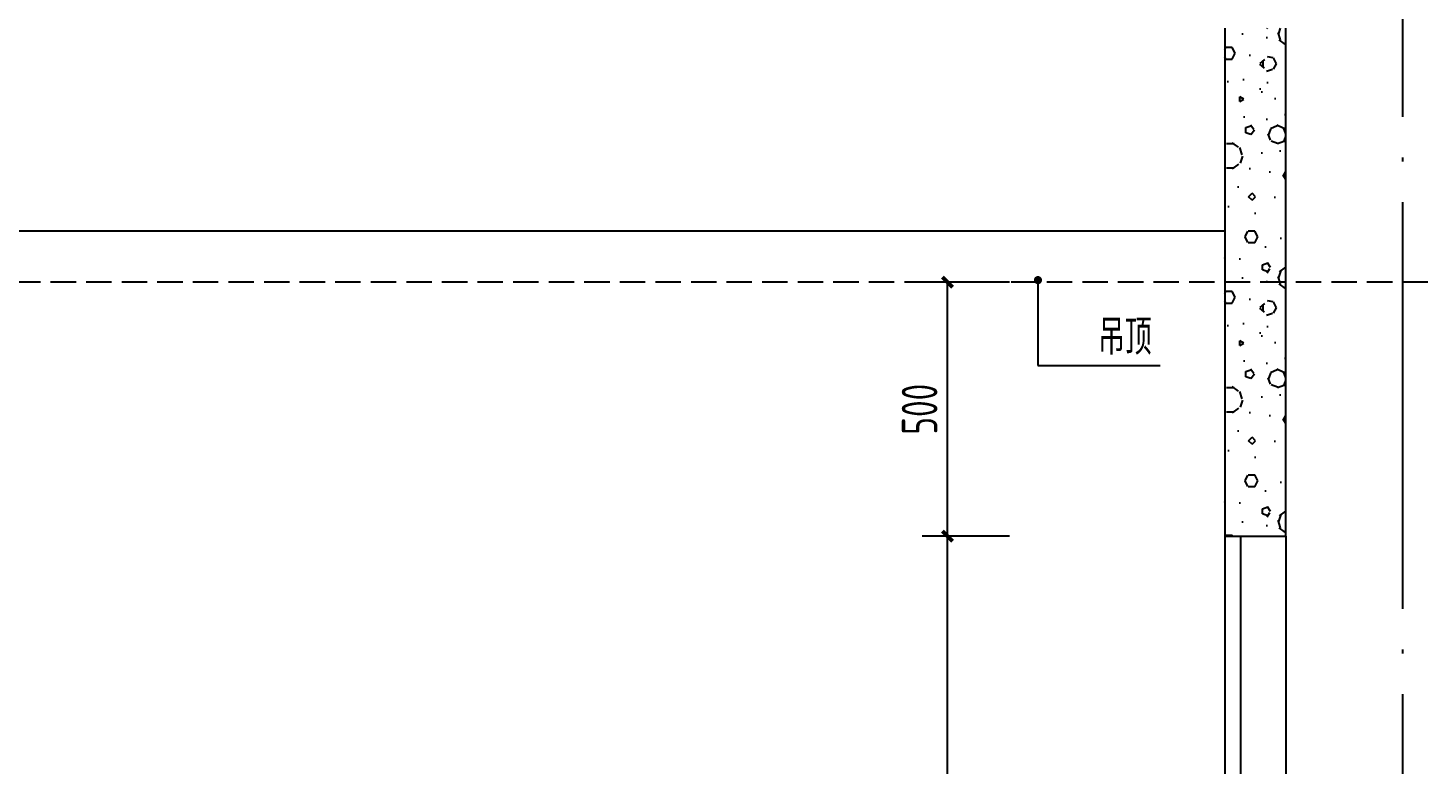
# Model space of a CAD drawing. Extents: x 198753 to 882193, y -399300 to 132460.
# Drawn here: x 409650 to 412405, y 10550 to 12000 of the extents above; entities that cross this region are included whole.
import ezdxf

# ---------------------------------------------------------------- set-up
doc = ezdxf.new("R2010")
doc.units = 0
doc.header["$LTSCALE"] = 1000
doc.header["$MEASUREMENT"] = 0
for name, pattern in [('109-34 轴网$0$L1$0$$AUDIT_BAD_LTYPE1', [0]), ('DASH', [0.35, 0.25, -0.1]), ('DOTE', [2.42, 2, -0.2, 0.02, -0.2])]:
    doc.linetypes.add(name, pattern=pattern)
for name, color, linetype in [('01-标注_尺寸', 124, 'Continuous'), ('01-标注_符号', 200, 'Continuous'), ('02-TEXT_标注', 130, 'Continuous'), ('05-填充_天正', 26, 'Continuous'), ('A-D-玻璃剖线', 130, 'Continuous'), ('A-STR-面层', 191, 'Continuous'), ('A-TECH_结构', 21, 'Continuous'), ('A_AXIS-轴线', 36, 'DOTE'), ('A_STR-砌块墙', 121, 'Continuous')]:
    doc.layers.add(name, color=color, linetype=linetype)
doc.styles.add('_TCH_DIM', font='ROS1', dxfattribs={"width": 0.8, "bigfont": 'JD'})
doc.styles.add('_TCH_DIM_T3', font='ROS1', dxfattribs={"width": 0.8, "bigfont": 'JD'})
doc.dimstyles.new('_TCH_ARCH&&20', dxfattribs={"dimtxt": 70, "dimasz": 20, "dimexe": 50, "dimexo": 60, "dimgap": 20, "dimtad": 1, "dimdec": 0, "dimzin": 0, "dimdsep": 46, "dimtxsty": '_TCH_DIM_T3', "dimblk": 'ARCHTICK', "dimcen": 0.09, "dimclrt": 4, "dimazin": 2, "dimtfac": 1, "dimtdec": 0, "dimtix": 1, "dimtmove": 2, "dimatfit": 3, "dimfxl": 0, "dimtolj": 1, "dimtzin": 0, "dimarcsym": 0})

# ---------------------------------------------------------------- blocks, each defined once
blk = doc.blocks.new('_ArchTick')
at = {"color": 0, "linetype": 'ByBlock', "const_width": 0.4}
blk.add_lwpolyline([(-0.5, -0.5), (0.5, 0.5)], dxfattribs=at)
blk = doc.blocks.new('*D1398')
at = {"layer": '01-标注_尺寸', "color": 0, "lineweight": -2, "transparency": 16777216}
for p, q in [((411581.5, 11000), (411409.6, 11000)), ((411459.6, 8700), (411459.6, 11000)), ((411581.5, 8700), (411409.6, 8700))]:
    blk.add_line(p, q, dxfattribs=at)
at = {"layer": 'Defpoints', "color": 0, "transparency": 16777216}
for p in [(411459.6, 11000), (411641.5, 11000), (411641.5, 8700)]:
    blk.add_point(p, dxfattribs=at)
at = {"layer": '01-标注_尺寸', "color": 0, "lineweight": -2, "transparency": 16777216, "xscale": 20, "yscale": 20, "zscale": 20}
for p, rotation in [((411459.6, 11000), 90), ((411459.6, 8700), 270)]:
    blk.add_blockref('_ArchTick', p, dxfattribs=dict(at, rotation=rotation))
at = {"layer": '01-标注_尺寸', "color": 4, "transparency": 16777216, "insert": (411404.6, 9583.4), "char_height": 70, "attachment_point": 5, "rotation": 90, "style": '_TCH_DIM_T3'}
blk.add_mtext('\\A1;2300', dxfattribs=at)
blk = doc.blocks.new('*D1399')
at = {"layer": '01-标注_尺寸', "color": 0, "lineweight": -2, "transparency": 16777216}
for p, q in [((411581.5, 11500), (411409.6, 11500)), ((411459.6, 11000), (411459.6, 11500)), ((411581.5, 11000), (411409.6, 11000))]:
    blk.add_line(p, q, dxfattribs=at)
at = {"layer": 'Defpoints', "color": 0, "transparency": 16777216}
for p in [(411459.6, 11500), (411641.5, 11500), (411641.5, 11000)]:
    blk.add_point(p, dxfattribs=at)
at = {"layer": '01-标注_尺寸', "color": 0, "lineweight": -2, "transparency": 16777216, "xscale": 20, "yscale": 20, "zscale": 20}
for p, rotation in [((411459.6, 11500), 90), ((411459.6, 11000), 270)]:
    blk.add_blockref('_ArchTick', p, dxfattribs=dict(at, rotation=rotation))
at = {"layer": '01-标注_尺寸', "color": 4, "transparency": 16777216, "insert": (411404.6, 11250), "char_height": 70, "attachment_point": 5, "rotation": 90, "style": '_TCH_DIM_T3'}
blk.add_mtext('\\A1;500', dxfattribs=at)
blk = doc.blocks.new('$WINLIB2D$00000004')
at = {"color": 0}
for points in [[(-0.5, 0.5), (-0.5, -0.5)], [(-0.5, 0.5), (0.5, 0.5)], [(0.5, -0.5), (0.5, 0.5)], [(-0.5, 0.2406), (0.5, 0.2406)], [(-0.5, -0.5), (0.5, -0.5)]]:
    blk.add_lwpolyline(points, dxfattribs=at)

msp = doc.modelspace()

# ---------------------------------------------------------------- hatches: boundary and pattern name
at = {"layer": '05-填充_天正', "linetype": '109-34 轴网$0$L1$0$$AUDIT_BAD_LTYPE1'}
h = msp.add_hatch(dxfattribs=at)
h.set_pattern_fill('加气混凝土', color=256, scale=20, style=0)
h.set_pattern_definition([(0, (70.8, -73.2), (120, 240), [0, -240]), (0, (-69.6, -105.6), (120, 240), [0, -240]), (0, (8.4, -108), (120, 240), [0, -240]), (0, (93.6, -37.2), (120, 240), [0, -240]), (0, (-6, -120), (120, 240), [0, -240]), (0, (117.6, 114), (120, 240), [0, -240]), (0, (44.4, 94.8), (120, 240), [0, -240]), (0, (82.8, 64.8), (120, 240), [0, -240]), (0, (-112.8, 60), (120, 240), [0, -240]), (0, (4.8, 49.2), (120, 240), [0, -240]), (0, (-40.8, -12), (120, 240), [0, -240]), (0, (-38.4, -102), (120, 240), [0, -240]), (0, (51.6, -111.6), (120, 240), [0, -240]), (0, (117.6, -6), (120, 240), [0, -240]), (0, (-106.8, -43.2), (120, 240), [0, -240]), (0, (-86.4, -2.4), (120, 240), [0, -240]), (0, (7.2, -19.2), (120, 240), [0, -240]), (0, (-26.4, -54), (120, 240), [0, -240]), (0, (-45.6, 25.2), (120, 240), [0, -240]), (0, (-15.6, 115.2), (120, 240), [0, -240]), (0, (-97.2, -93.6), (120, 240), [0, -240]), (0, (34.8, 66), (120, 240), [0, -240]), (0, (-76.8, 69.6), (120, 240), [0, -240]), (0, (-96, 100.8), (120, 240), [0, -240]), (130.601294, (102.857, 38.857), (-599.99999337, 720.00000315), [10.53662, -4414.8444]), (18.434949, (85.714, 43.43), (599.9999978, 239.9999982), [10.8421, -1507.05116]), (90, (85.71, 33.14), (120, 240), [10.28571, -469.71426]), (161.565051, (96, 29.714), (-600.000003, 239.999982), [10.8421, -1507.05116]), (53.130102, (96, 29.714), (120, 240), [11.42857, -1188.5714]), (135, (105.14, -92.57), (-120.000015, 239.999984), [9.69746, -669.12504]), (45, (91.43, -92.57), (120, 239.999999), [9.69746, -669.12504]), (135, (98.286, -99.43), (-120.000015, 239.999984), [9.69746, -669.12504]), (45, (98.286, -99.43), (120, 239.999999), [9.69746, -669.12504]), (116.56505, (-10.29, 68.57), (-2e-05, 479.99999), [12.77753, -255.5506]), (180, (-16, 80), (-120, 240), [13.71429, -226.2857]), (63.43495, (-35.43, 68.57), (1e-06, 480), [12.77753, -255.5506]), (116.56505, (-29.71, 57.14), (-2e-05, 479.99999), [12.77753, -255.5506]), (0, (-29.71, 57.14), (120, 240), [13.71429, -226.2857]), (63.43495, (-16, 57.14), (1e-06, 480), [12.77753, -255.5506]), (107.102728, (80, -12.571), (-359.99998624, 1200.00000194), [15.54454, -6513.161]), (143.972626, (75.429, 2.286), (-2279.9999711, 1679.9999981), [15.54454, -3248.808]), (180, (62.86, 11.43), (-120, 240), [14.85714, -225.14284]), (36.0273733, (35.429, 2.286), (2279.99998315, 1679.9999819), [15.54454, -3248.808]), (71.565051, (30.857, -11.43), (360.000002, 1199.999998), [14.45613, -1503.43712]), (107.102728, (35.429, -26.286), (-359.99998624, 1200.00000194), [15.54454, -6513.161]), (143.972626, (48, -35.429), (-2279.9999711, 1679.9999981), [15.54454, -3248.808]), (0, (48, -35.43), (120, 240), [14.85714, -225.14284]), (36.0273733, (62.857, -35.429), (2279.99998315, 1679.9999819), [15.54454, -3248.808]), (71.565051, (75.43, -26.286), (360.000002, 1199.999998), [14.45613, -1503.43712]), (150.255118, (82.286, 99.43), (-360.0000009, 239.999997), [9.21401, -1925.72784]), (90, (74.29, 94.86), (120, 240), [9.14286, -470.8571]), (29.744881, (74.286, 94.857), (360.0000002, 239.9999989), [9.21401, -1925.72784]), (116.56505, (26.29, -70.86), (-2e-05, 479.99999), [12.77753, -255.5506]), (168.690067, (20.571, -59.429), (-1080.0000008, 239.999994), [11.6549, -2435.8742]), (41.185925, (0, -65.143), (2999.99998182, 2639.9999769), [12.14874, -5090.3208]), (90, (0, -76.57), (120, 240), [11.42857, -468.5714]), (138.814074, (9.143, -84.571), (-2999.99994668, 2640.0000168), [12.14874, -5090.3208]), (16.6992442, (9.143, -84.571), (3959.9999702, 1199.99998743), [11.93178, -4999.415]), (60.945396, (20.571, -81.143), (119.99999968, 239.99999788), [11.76643, -4930.1358]), (109.983106, (-74.286, 29.714), (-600.00000226, 1679.99999555), [13.3768, -5604.879]), (155.556045, (-78.857, 42.286), (-1560.00000595, 719.99998504), [13.8092, -5786.0526]), (24.4439547, (-104, 42.286), (1560.00000078, 719.99999654), [13.8092, -5786.0526]), (70.0168934, (-108.571, 29.714), (600.0000018, 1679.99999583), [13.3768, -5604.879]), (109.983106, (-104, 17.143), (-600.00000226, 1679.99999555), [13.3768, -5604.879]), (160.016893, (-91.429, 12.571), (-600.0000004, 239.9999891), [13.3768, -2795.751]), (19.9831065, (-91.429, 12.571), (599.9999967, 239.9999996), [13.3768, -2795.751]), (70.0168934, (-78.857, 17.143), (600.0000018, 1679.99999583), [13.3768, -5604.879]), (122.005383, (14.857, 8), (-120.0000161, 239.9999877), [10.78169, -2253.3736]), (18.434949, (-1.143, 13.714), (599.9999978, 239.9999982), [10.8421, -1507.05116]), (90, (-1.14, 3.43), (120, 240), [10.28571, -469.71426]), (161.565051, (9.143, 0), (-600.000003, 239.999982), [10.8421, -1507.05116]), (54.4623222, (9.143, 0), (839.9999988, 1199.9999982), [9.83123, -4119.2846]), (116.56505, (-54.86, -50.29), (-2e-05, 479.99999), [12.77753, -255.5506]), (180, (-60.57, -38.86), (-120, 240), [12.57143, -227.42856]), (59.0362434, (-80, -50.286), (120.0000004, 239.9999988), [13.32789, -2785.5288]), (120.963756, (-73.143, -61.714), (-120.0000164, 239.999989), [13.32789, -2785.5288]), (0, (-73.14, -61.71), (120, 240), [12.57143, -227.42856]), (63.43495, (-60.57, -61.71), (1e-06, 480), [12.77753, -255.5506])])
h.paths.add_polyline_path([(412124.9, 12000), (412004.9, 12000), (412004.9, 11000), (412124.9, 11000)])

# ---------------------------------------------------------------- linework, layer by layer
at = {"layer": '01-标注_符号'}
for p, q in [((411637.5, 11504), (411637.5, 11336.2)), ((411637.5, 11336.2), (411877.9, 11336.2))]:
    msp.add_line(p, q, dxfattribs=at)
at = {"layer": '01-标注_符号', "const_width": 8}
msp.add_lwpolyline([(411637.5, 11508, 1), (411637.5, 11500, 1)], format="xyb", close=True, dxfattribs=at)
at = {"layer": 'A-STR-面层', "linetype": 'DASH', "ltscale": 0.2}
msp.add_lwpolyline([(413734.9, 11500), (407754.9, 11500), (407754.9, 11700)], dxfattribs=at)
at = {"layer": 'A-TECH_结构'}
msp.add_lwpolyline([(412004.9, 11600), (407654.7, 11600), (407654.7, 11629.2)], dxfattribs=at)
at = {"layer": 'A_AXIS-轴线', "ltscale": 0.4}
msp.add_line((412354.9, 17465.5), (412354.9, -1074.6), dxfattribs=at)
at = {"layer": 'A_STR-砌块墙', "linetype": '109-34 轴网$0$L1$0$$AUDIT_BAD_LTYPE1'}
for p, q in [((412004.9, 12000), (412004.9, 11000)), ((412124.9, 11000), (412124.9, 12000)), ((412004.9, 11000), (412124.9, 11000))]:
    msp.add_line(p, q, dxfattribs=at)

# ---------------------------------------------------------------- block references
at = {"layer": 'A-D-玻璃剖线', "xscale": 2300, "yscale": -120, "zscale": 120, "rotation": 269.9999999999992}
msp.add_blockref('$WINLIB2D$00000004', (412064.9, 9850), dxfattribs=at)

# ---------------------------------------------------------------- texts
at = {"layer": '02-TEXT_标注', "style": '_TCH_DIM', "width": 0.8}
msp.add_text('吊顶', height=69.46, dxfattribs=at).set_placement((411755.8, 11357.2))

# ---------------------------------------------------------------- dimensions: what is measured, and where the dimension line sits
at = {"layer": '01-标注_尺寸'}
dim = msp.add_aligned_dim(p1=(411641.5, 11000), p2=(411641.5, 11500), distance=181.9, dimstyle='_TCH_ARCH&&20', dxfattribs=at)
dim.commit()
dim.dimension.update_dxf_attribs({"geometry": '*D1399', "text_midpoint": (411404.6, 11250)})
dim = msp.add_linear_dim(base=(411459.6, 11000), p1=(411641.5, 8700), p2=(411641.5, 11000), angle=90, dimstyle='_TCH_ARCH&&20', dxfattribs=at)
dim.commit()
dim.dimension.update_dxf_attribs({"geometry": '*D1398', "text_midpoint": (411404.6, 9583.4), "dimtype": 161})

doc.saveas('drawing.dxf')
